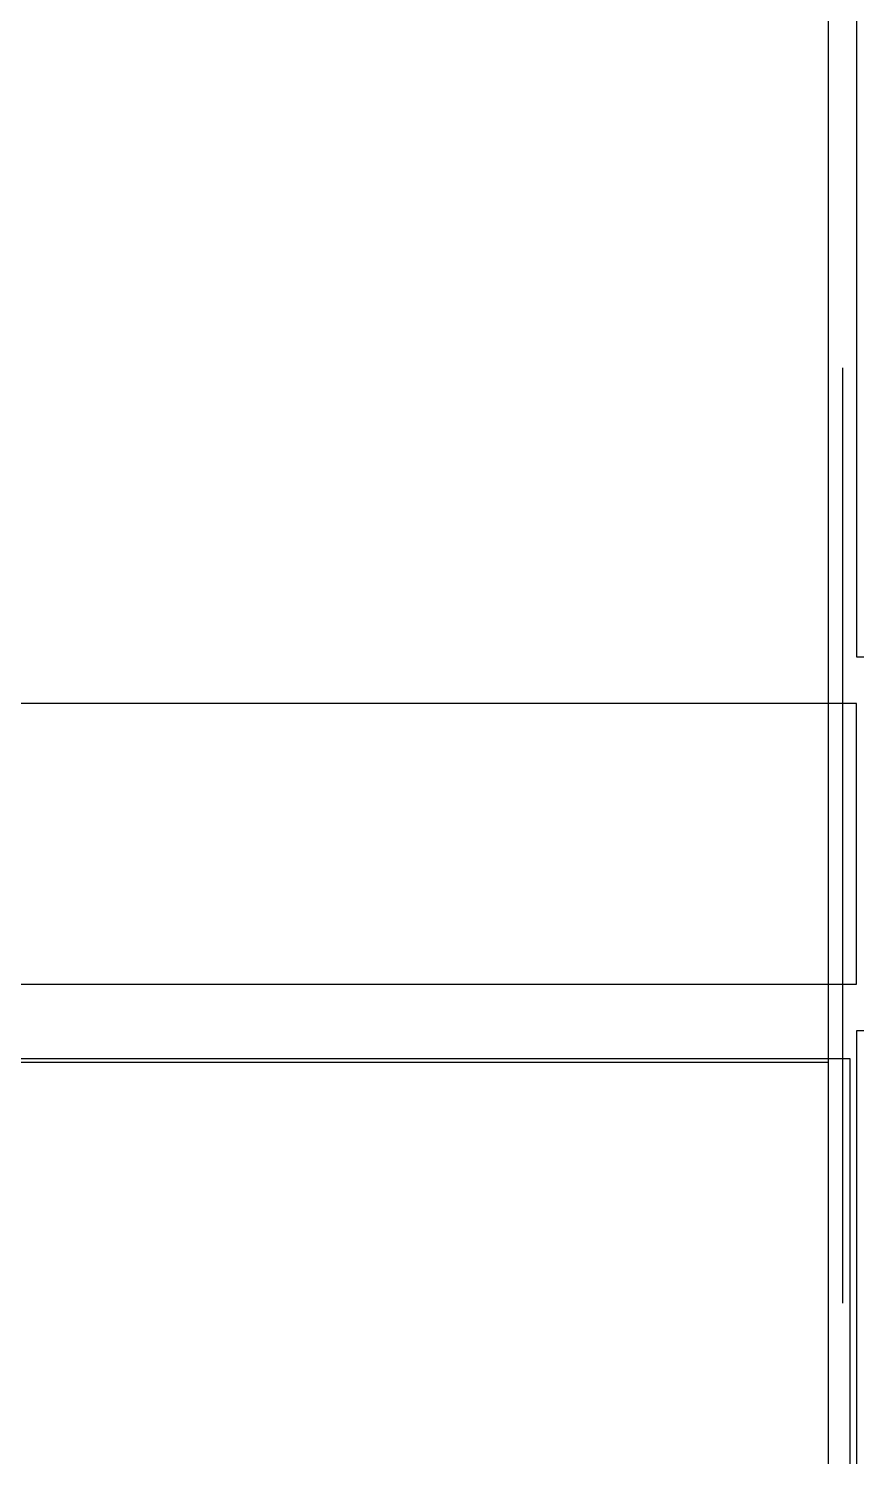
# Model space of a CAD drawing. Extents: x -23.2 to 18.8, y -18.4 to 11.3.
# Drawn here: x -6.01 to -5.568, y -5.443 to -4.68 of the extents above; entities that cross this region are included whole.
import ezdxf

# ---------------------------------------------------------------- set-up
doc = ezdxf.new("R2010")
doc.units = 0
doc.linetypes.add('Dashed', pattern=[0.75, 0.5, -0.25])
for name, color, linetype in [('COVERING', 8, 'Continuous'), ('CUBIERTAS', 5, 'Continuous'), ('EJE_MUROS', 8, 'Continuous'), ('MUROS', 7, 'Continuous'), ('VIGAS', 5, 'Continuous')]:
    doc.layers.add(name, color=color, linetype=linetype)

msp = doc.modelspace()

# ---------------------------------------------------------------- linework, layer by layer
at = {"layer": 'COVERING'}
for p, q in [((-5.57116, -5.23067), (-6.66778, -5.23067)), ((-5.57116, -8.52908), (-5.57116, -5.23067))]:
    msp.add_line(p, q, dxfattribs=at)
at = {"layer": 'CUBIERTAS'}
for p, q in [((-5.58278, -5.23267, 3.27284), (-6.68116, -5.23267, 3.27284)), ((-5.58278, -6.2131, 3.67261), (-5.58278, -5.23267, 3.27284))]:
    msp.add_line(p, q, dxfattribs=at)
at = {"layer": 'EJE_MUROS', "linetype": 'Dashed'}
msp.add_line((-5.57528, -4.11123), (-5.57528, -8.52909), dxfattribs=at)
at = {"layer": 'MUROS'}
msp.add_line((-5.58278, -8.52909), (-5.58278, -4.11123), dxfattribs=at)
at = {"layer": 'VIGAS'}
for p, q in [((-5.56778, -4.13646), (-5.56778, -5.01567)), ((-5.56778, -5.01567), (-5.36778, -5.01567)), ((-5.56778, -5.04067), (-8.23778, -5.04067)), ((-5.56778, -5.19067), (-5.56778, -5.04067)), ((-8.23778, -5.19067), (-5.56778, -5.19067)), ((-5.56778, -5.21567), (-5.56778, -8.30908)), ((-5.36778, -5.21567), (-5.56778, -5.21567))]:
    msp.add_line(p, q, dxfattribs=at)

doc.saveas('drawing.dxf')
